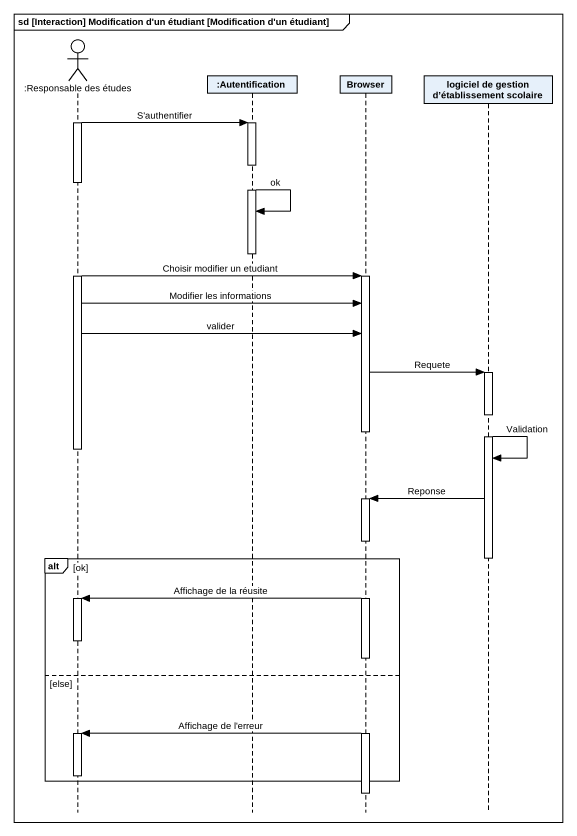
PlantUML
@startuml
mainframe sd [Interaction] Modification d'un étudiant [Modification d'un étudiant]
hide footbox
actor ":Responsable des études" as Responsable_des_études
participant ":Autentification" as Autentification
participant Browser
participant "logiciel de gestion d’établissement scolaire" as logiciel_de_gestion_d

activate Responsable_des_études
Responsable_des_études -> Autentification : S'authentifier
activate Autentification
deactivate Responsable_des_études
Autentification -> Autentification : ok
deactivate Autentification
activate Responsable_des_études
Responsable_des_études -> Browser : Choisir modifier un etudiant
activate Browser
Responsable_des_études -> Browser : Modifier les informations
Responsable_des_études -> Browser : valider
Browser -> logiciel_de_gestion_d : Requete
activate logiciel_de_gestion_d
deactivate Browser
deactivate Responsable_des_études
logiciel_de_gestion_d -> logiciel_de_gestion_d : Validation
logiciel_de_gestion_d -> Browser : Reponse
activate Browser
alt ok
  deactivate logiciel_de_gestion_d
  Browser -> Responsable_des_études : Affichage de la réusite
  activate Responsable_des_études
  deactivate Responsable_des_études
else else
  Browser -> Responsable_des_études : Affichage de l'erreur
  activate Responsable_des_études
  deactivate Responsable_des_études
end
deactivate Browser
@enduml
